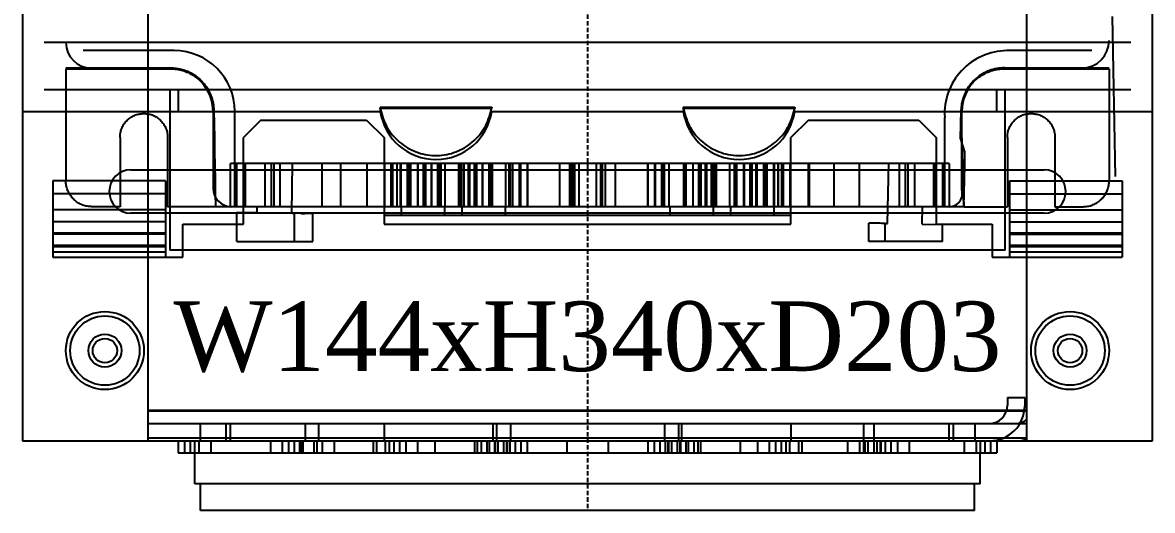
# Model space of a CAD drawing. Extents: x 0 to 144, y 0 to 348.
# Drawn here: x 7 to 137, y 0 to 56.1 of the extents above; entities that cross this region are included whole.
import ezdxf

# ---------------------------------------------------------------- set-up
doc = ezdxf.new("R2010")
doc.units = 0
doc.linetypes.add('DASHED', pattern=[0.75, 0.5, -0.25])
doc.layers.add('-15N-THT. THIẾT BỊ ĐÓNG MỞ', color=40, linetype='CONTINUOUS')
doc.styles.add('- 04.0', font='times.ttf', dxfattribs={"height": 4})

# ---------------------------------------------------------------- blocks, each defined once
blk = doc.blocks.new('06 - N - SC VSD ATV630U07~55N4')
at = {"layer": '-15N-THT. THIẾT BỊ ĐÓNG MỞ', "color": 6, "linetype": 'DASHED'}
blk.add_line((0, 174), (0, -174), dxfattribs=at)
at = {"layer": '-15N-THT. THIẾT BỊ ĐÓNG MỞ'}
for p, q in [((-65.02, 144.11), (-65.02, -166)), ((65.02, -166), (65.02, 143.76)), ((-50.57, -166), (-50.57, -28.44)), ((50.57, -166), (50.57, -28.44)), ((60.78, -135.61), (60.42, -117.21)), ((-62.53, -120.15), (-62.53, -120.15)), ((-62.53, -120.15), (62.53, -120.15)), ((-60.04, -120.21), (-60.04, -120.21)), ((60.04, -119.98), (60.04, -119.98)), ((62.53, -120.15), (62.53, -120.15)), ((-47.58, -121.14), (-58.04, -121.14)), ((-58.04, -121.14), (-58.04, -121.14)), ((-47.58, -121.14), (-47.58, -121.14)), ((58.04, -121.14), (48.28, -121.14)), ((48.28, -121.14), (48.28, -121.14)), ((58.04, -121.14), (58.04, -121.14)), ((-60.04, -123.12), (-47.99, -123.12)), ((-60.04, -123.14), (-47.99, -123.14)), ((-60.04, -123.23), (-60.04, -136.1)), ((-60.04, -123.23), (-47.99, -123.23)), ((-57.11, -123.14), (-57.11, -123.14)), ((-48.16, -123.14), (-48.16, -123.14)), ((-47.99, -123.12), (-47.77, -123.13)), ((-47.99, -123.12), (-47.99, -123.16)), ((-47.99, -123.14), (-47.77, -123.14)), ((-47.99, -123.17), (-47.99, -123.14)), ((-47.99, -123.16), (-47.99, -123.18)), ((-47.99, -123.2), (-47.99, -123.17)), ((-47.99, -123.18), (-47.99, -123.21)), ((-47.99, -123.21), (-47.99, -123.2)), ((-47.99, -123.21), (-47.99, -123.22)), ((-47.99, -123.23), (-47.99, -123.21)), ((-47.99, -123.22), (-47.99, -123.23)), ((-47.99, -123.23), (-47.99, -123.23)), ((-47.99, -123.23), (-47.99, -123.23)), ((-47.99, -123.23), (-47.81, -123.23)), ((-47.81, -123.23), (-47.64, -123.24)), ((-47.77, -123.13), (-47.55, -123.14)), ((-47.77, -123.14), (-47.55, -123.16)), ((-47.64, -123.24), (-47.46, -123.26)), ((-47.55, -123.14), (-47.33, -123.16)), ((-47.55, -123.16), (-47.33, -123.18)), ((-47.46, -123.26), (-47.29, -123.28)), ((-47.33, -123.16), (-47.11, -123.2)), ((-47.33, -123.18), (-47.11, -123.22)), ((-47.29, -123.28), (-47.12, -123.31)), ((-47.12, -123.31), (-46.94, -123.34)), ((-47.11, -123.2), (-46.89, -123.24)), ((-47.11, -123.22), (-46.89, -123.26)), ((-46.94, -123.34), (-46.77, -123.38)), ((-46.89, -123.24), (-46.68, -123.3)), ((-46.89, -123.26), (-46.68, -123.31)), ((-46.77, -123.38), (-46.6, -123.43)), ((-46.68, -123.3), (-46.47, -123.36)), ((-46.68, -123.31), (-46.47, -123.38)), ((-46.6, -123.43), (-46.43, -123.48)), ((-46.47, -123.36), (-46.26, -123.43)), ((-46.47, -123.38), (-46.26, -123.45)), ((-46.43, -123.48), (-46.27, -123.54)), ((-46.27, -123.54), (-46.1, -123.6)), ((-46.26, -123.43), (-46.05, -123.51)), ((-46.26, -123.45), (-46.05, -123.53)), ((-46.05, -123.51), (-45.85, -123.6)), ((-46.05, -123.53), (-45.85, -123.62)), ((46.05, -123.51), (45.85, -123.6)), ((46.05, -123.53), (45.85, -123.62)), ((46.26, -123.43), (46.05, -123.51)), ((46.26, -123.45), (46.05, -123.53)), ((46.1, -123.6), (46.27, -123.54)), ((46.47, -123.36), (46.26, -123.43)), ((46.47, -123.38), (46.26, -123.45)), ((46.27, -123.54), (46.43, -123.48)), ((46.43, -123.48), (46.6, -123.43)), ((46.68, -123.3), (46.47, -123.36)), ((46.68, -123.31), (46.47, -123.38)), ((46.6, -123.43), (46.77, -123.38)), ((46.89, -123.24), (46.68, -123.3)), ((46.89, -123.26), (46.68, -123.31)), ((46.77, -123.38), (46.94, -123.34)), ((47.11, -123.2), (46.89, -123.24)), ((47.11, -123.22), (46.89, -123.26)), ((46.94, -123.34), (47.12, -123.31)), ((47.33, -123.16), (47.11, -123.2)), ((47.33, -123.18), (47.11, -123.22)), ((47.12, -123.31), (47.29, -123.28)), ((47.29, -123.28), (47.46, -123.26)), ((47.55, -123.14), (47.33, -123.16)), ((47.55, -123.16), (47.33, -123.18)), ((47.46, -123.26), (47.64, -123.24)), ((47.77, -123.13), (47.55, -123.14)), ((47.77, -123.14), (47.55, -123.16)), ((47.64, -123.24), (47.81, -123.23)), ((47.99, -123.12), (47.77, -123.13)), ((47.99, -123.14), (47.77, -123.14)), ((47.81, -123.23), (47.99, -123.23)), ((47.99, -123.12), (60.04, -123.12)), ((47.99, -123.16), (47.99, -123.12)), ((47.99, -123.14), (60.04, -123.14)), ((47.99, -123.14), (47.99, -123.17)), ((47.99, -123.18), (47.99, -123.16)), ((47.99, -123.17), (47.99, -123.2)), ((47.99, -123.21), (47.99, -123.18)), ((47.99, -123.2), (47.99, -123.21)), ((47.99, -123.21), (47.99, -123.23)), ((47.99, -123.22), (47.99, -123.21)), ((47.99, -123.23), (47.99, -123.22)), ((47.99, -123.23), (47.99, -123.23)), ((47.99, -123.23), (47.99, -123.23)), ((47.99, -123.23), (60.04, -123.23)), ((48.08, -123.14), (48.08, -123.14)), ((56.88, -123.14), (56.88, -123.14)), ((60.04, -123.23), (60.04, -136.1)), ((-46.1, -123.6), (-45.94, -123.67)), ((-45.94, -123.67), (-45.78, -123.75)), ((-45.85, -123.6), (-45.65, -123.7)), ((-45.85, -123.62), (-45.65, -123.72)), ((-45.78, -123.75), (-45.63, -123.83)), ((-45.65, -123.7), (-45.46, -123.81)), ((-45.65, -123.72), (-45.46, -123.83)), ((-45.63, -123.83), (-45.47, -123.91)), ((-45.47, -123.91), (-45.32, -124)), ((-45.46, -123.81), (-45.27, -123.93)), ((-45.46, -123.83), (-45.27, -123.94)), ((-45.32, -124), (-45.18, -124.1)), ((-45.27, -123.93), (-45.09, -124.05)), ((-45.27, -123.94), (-45.09, -124.07)), ((-45.18, -124.1), (-45.03, -124.2)), ((-45.09, -124.05), (-44.91, -124.18)), ((-45.09, -124.07), (-44.91, -124.2)), ((-45.03, -124.2), (-44.89, -124.31)), ((-44.91, -124.18), (-44.74, -124.33)), ((-44.91, -124.2), (-44.74, -124.34)), ((-44.89, -124.31), (-44.76, -124.42)), ((-44.76, -124.42), (-44.63, -124.54)), ((-44.74, -124.33), (-44.58, -124.47)), ((-44.74, -124.34), (-44.58, -124.49)), ((-44.63, -124.54), (-44.5, -124.66)), ((-44.58, -124.47), (-44.42, -124.63)), ((-44.58, -124.49), (-44.42, -124.65)), ((-44.5, -124.66), (-44.37, -124.79)), ((-44.42, -124.63), (-44.27, -124.79)), ((-44.42, -124.65), (-44.27, -124.81)), ((-44.37, -124.79), (-44.26, -124.92)), ((-44.27, -124.79), (-44.13, -124.96)), ((-44.27, -124.81), (-44.13, -124.98)), ((44.27, -124.79), (44.13, -124.96)), ((44.27, -124.81), (44.13, -124.98)), ((44.26, -124.92), (44.37, -124.79)), ((44.42, -124.63), (44.27, -124.79)), ((44.42, -124.65), (44.27, -124.81)), ((44.37, -124.79), (44.5, -124.66)), ((44.58, -124.47), (44.42, -124.63)), ((44.58, -124.49), (44.42, -124.65)), ((44.5, -124.66), (44.63, -124.54)), ((44.74, -124.33), (44.58, -124.47)), ((44.74, -124.34), (44.58, -124.49)), ((44.63, -124.54), (44.76, -124.42)), ((44.91, -124.18), (44.74, -124.33)), ((44.91, -124.2), (44.74, -124.34)), ((44.76, -124.42), (44.89, -124.31)), ((44.89, -124.31), (45.03, -124.2)), ((45.09, -124.05), (44.91, -124.18)), ((45.09, -124.07), (44.91, -124.2)), ((45.03, -124.2), (45.18, -124.1)), ((45.27, -123.93), (45.09, -124.05)), ((45.27, -123.94), (45.09, -124.07)), ((45.18, -124.1), (45.32, -124)), ((45.46, -123.81), (45.27, -123.93)), ((45.46, -123.83), (45.27, -123.94)), ((45.32, -124), (45.47, -123.91)), ((45.65, -123.7), (45.46, -123.81)), ((45.65, -123.72), (45.46, -123.83)), ((45.47, -123.91), (45.63, -123.83)), ((45.63, -123.83), (45.78, -123.75)), ((45.85, -123.6), (45.65, -123.7)), ((45.85, -123.62), (45.65, -123.72)), ((45.78, -123.75), (45.94, -123.67)), ((45.94, -123.67), (46.1, -123.6)), ((-62.53, -125.63), (-62.53, -125.63)), ((62.53, -125.63), (-62.53, -125.63)), ((-48.08, -125.63), (-48.08, -125.63)), ((-48.08, -125.63), (-48.08, -144.07)), ((-47.08, -128.12), (-47.08, -125.63)), ((-47.08, -125.63), (-47.08, -125.63)), ((-44.26, -124.92), (-44.14, -125.05)), ((-44.14, -125.05), (-44.03, -125.19)), ((-44.13, -124.96), (-43.99, -125.13)), ((-44.13, -124.98), (-43.99, -125.15)), ((-44.03, -125.19), (-43.93, -125.33)), ((-43.99, -125.13), (-43.86, -125.31)), ((-43.99, -125.15), (-43.86, -125.33)), ((-43.93, -125.33), (-43.83, -125.47)), ((-43.86, -125.31), (-43.74, -125.5)), ((-43.86, -125.33), (-43.74, -125.52)), ((-43.83, -125.47), (-43.73, -125.62)), ((-43.74, -125.5), (-43.63, -125.69)), ((-43.74, -125.52), (-43.63, -125.71)), ((-43.73, -125.62), (-43.65, -125.77)), ((-43.65, -125.77), (-43.56, -125.93)), ((-43.63, -125.69), (-43.53, -125.89)), ((-43.63, -125.71), (-43.53, -125.9)), ((-43.56, -125.93), (-43.48, -126.09)), ((-43.53, -125.89), (-43.43, -126.09)), ((-43.53, -125.9), (-43.43, -126.1)), ((-43.48, -126.09), (-43.41, -126.25)), ((-43.43, -126.09), (-43.35, -126.29)), ((-43.43, -126.1), (-43.35, -126.31)), ((43.43, -126.09), (43.35, -126.29)), ((43.43, -126.1), (43.35, -126.31)), ((43.41, -126.25), (43.48, -126.09)), ((43.53, -125.89), (43.43, -126.09)), ((43.53, -125.9), (43.43, -126.1)), ((43.48, -126.09), (43.56, -125.93)), ((43.63, -125.69), (43.53, -125.89)), ((43.63, -125.71), (43.53, -125.9)), ((43.56, -125.93), (43.65, -125.77)), ((43.74, -125.5), (43.63, -125.69)), ((43.74, -125.52), (43.63, -125.71)), ((43.65, -125.77), (43.73, -125.62)), ((43.73, -125.62), (43.83, -125.47)), ((43.86, -125.31), (43.74, -125.5)), ((43.86, -125.33), (43.74, -125.52)), ((43.83, -125.47), (43.93, -125.33)), ((43.99, -125.13), (43.86, -125.31)), ((43.99, -125.15), (43.86, -125.33)), ((43.93, -125.33), (44.03, -125.19)), ((44.13, -124.96), (43.99, -125.13)), ((44.13, -124.98), (43.99, -125.15)), ((44.03, -125.19), (44.14, -125.05)), ((44.14, -125.05), (44.26, -124.92)), ((47.08, -125.63), (47.08, -125.63)), ((47.08, -125.63), (47.08, -128.12)), ((48.08, -125.63), (48.08, -125.63)), ((48.08, -144.07), (48.08, -125.63)), ((62.53, -125.63), (62.53, -125.63)), ((-43.41, -126.25), (-43.34, -126.41)), ((-43.35, -126.29), (-43.27, -126.5)), ((-43.35, -126.31), (-43.27, -126.52)), ((-43.34, -126.41), (-43.28, -126.58)), ((-43.28, -126.58), (-43.23, -126.74)), ((-43.27, -126.5), (-43.21, -126.71)), ((-43.27, -126.52), (-43.21, -126.73)), ((-43.23, -126.74), (-43.18, -126.91)), ((-43.21, -126.71), (-43.15, -126.92)), ((-43.21, -126.73), (-43.15, -126.94)), ((-43.18, -126.91), (-43.14, -127.08)), ((-43.15, -126.92), (-43.1, -127.14)), ((-43.15, -126.94), (-43.1, -127.16)), ((-43.14, -127.08), (-43.1, -127.25)), ((-43.1, -127.14), (-43.06, -127.36)), ((-43.1, -127.16), (-43.06, -127.37)), ((-43.1, -127.25), (-43.07, -127.43)), ((-43.07, -127.43), (-43.04, -127.6)), ((-43.06, -127.36), (-43.03, -127.58)), ((-43.06, -127.37), (-43.03, -127.59)), ((43.06, -127.36), (43.03, -127.58)), ((43.06, -127.37), (43.03, -127.59)), ((43.04, -127.6), (43.07, -127.43)), ((43.1, -127.14), (43.06, -127.36)), ((43.1, -127.16), (43.06, -127.37)), ((43.07, -127.43), (43.1, -127.25)), ((43.15, -126.92), (43.1, -127.14)), ((43.15, -126.94), (43.1, -127.16)), ((43.1, -127.25), (43.14, -127.08)), ((43.14, -127.08), (43.18, -126.91)), ((43.21, -126.71), (43.15, -126.92)), ((43.21, -126.73), (43.15, -126.94)), ((43.18, -126.91), (43.23, -126.74)), ((43.27, -126.5), (43.21, -126.71)), ((43.27, -126.52), (43.21, -126.73)), ((43.23, -126.74), (43.28, -126.58)), ((43.35, -126.29), (43.27, -126.5)), ((43.35, -126.31), (43.27, -126.52)), ((43.28, -126.58), (43.34, -126.41)), ((43.34, -126.41), (43.41, -126.25)), ((-65.02, -128.12), (-23.79, -128.12)), ((-65.02, -128.12), (-65.02, -128.12)), ((-63.03, -128.12), (-63.03, -128.12)), ((-62.53, -128.12), (-62.53, -128.12)), ((-52.47, -128.76), (-52.36, -128.7)), ((-52.36, -128.7), (-52.25, -128.64)), ((-52.25, -128.64), (-52.13, -128.59)), ((-52.13, -128.59), (-52.01, -128.54)), ((-52.01, -128.54), (-51.89, -128.5)), ((-51.89, -128.5), (-51.77, -128.46)), ((-51.77, -128.46), (-51.64, -128.43)), ((-51.64, -128.43), (-51.52, -128.41)), ((-51.52, -128.41), (-51.39, -128.39)), ((-51.39, -128.39), (-51.26, -128.38)), ((-51.26, -128.38), (-51.13, -128.37)), ((-51.13, -128.37), (-51, -128.37)), ((-51, -128.37), (-50.87, -128.38)), ((-50.87, -128.38), (-50.75, -128.39)), ((-50.75, -128.39), (-50.62, -128.41)), ((-50.62, -128.41), (-50.49, -128.43)), ((-50.49, -128.43), (-50.37, -128.46)), ((-50.37, -128.46), (-50.24, -128.5)), ((-50.24, -128.5), (-50.12, -128.54)), ((-50.12, -128.54), (-50, -128.59)), ((-50, -128.59), (-49.89, -128.64)), ((-49.89, -128.64), (-49.77, -128.7)), ((-49.77, -128.7), (-49.66, -128.76)), ((-48.08, -128.12), (-48.08, -128.12)), ((-47.08, -128.12), (-47.08, -128.12)), ((-43.09, -128.2), (-43.09, -136.96)), ((-43.09, -128.2), (-43.09, -128.2)), ((-43.04, -127.6), (-43.03, -127.78)), ((-43.03, -127.58), (-43.02, -127.8)), ((-43.03, -127.59), (-43.02, -127.81)), ((-43.03, -127.78), (-43.01, -127.95)), ((-43.02, -127.8), (-43.01, -128.02)), ((-43.02, -127.81), (-43.01, -128.03)), ((-43.01, -127.95), (-43.01, -128.13)), ((-43.01, -128.02), (-42.98, -129.6)), ((-43.01, -128.02), (-43.01, -128.05)), ((-43.01, -128.03), (-42.81, -139.09)), ((-43.01, -128.13), (-43.01, -128.03)), ((-43.01, -128.11), (-42.82, -139.09)), ((-43.01, -128.12), (-42.82, -139.09)), ((-40.6, -139.09), (-40.6, -128.12)), ((-40.6, -128.12), (-40.6, -128.12)), ((-23.85, -127.65), (-23.85, -127.75)), ((-23.85, -127.65), (-23.81, -127.92)), ((-23.85, -127.65), (-11.03, -127.65)), ((-23.85, -127.75), (-11.03, -127.75)), ((-23.85, -127.81), (-23.85, -127.75)), ((-23.84, -127.86), (-23.85, -127.81)), ((-23.83, -127.91), (-23.84, -127.86)), ((-23.82, -127.96), (-23.83, -127.91)), ((-23.81, -128.02), (-23.82, -127.96)), ((-23.81, -127.92), (-23.75, -128.19)), ((-23.8, -128.07), (-23.81, -128.02)), ((-23.79, -128.12), (-23.8, -128.07)), ((-23.75, -128.19), (-23.68, -128.46)), ((-23.68, -128.46), (-23.6, -128.72)), ((-23.6, -128.72), (-23.51, -128.98)), ((-11.38, -128.98), (-11.29, -128.72)), ((-11.29, -128.72), (-11.21, -128.46)), ((-11.21, -128.46), (-11.14, -128.19)), ((-11.14, -128.19), (-11.08, -127.92)), ((-11.1, -128.12), (-11.09, -128.07)), ((-11.1, -128.12), (11.1, -128.12)), ((-11.09, -128.07), (-11.08, -128.02)), ((-11.08, -127.92), (-11.03, -127.65)), ((-11.08, -128.02), (-11.07, -127.96)), ((-11.07, -127.96), (-11.06, -127.91)), ((-11.06, -127.91), (-11.05, -127.86)), ((-11.05, -127.86), (-11.04, -127.81)), ((-11.04, -127.81), (-11.03, -127.75)), ((-11.03, -127.65), (-11.03, -127.75)), ((11.03, -127.65), (23.85, -127.65)), ((11.03, -127.65), (11.08, -127.92)), ((11.03, -127.65), (11.03, -127.75)), ((11.03, -127.75), (23.85, -127.75)), ((11.04, -127.81), (11.03, -127.75)), ((11.05, -127.86), (11.04, -127.81)), ((11.06, -127.91), (11.05, -127.86)), ((11.07, -127.96), (11.06, -127.91)), ((11.08, -128.02), (11.07, -127.96)), ((11.08, -127.92), (11.14, -128.19)), ((11.09, -128.07), (11.08, -128.02)), ((11.1, -128.12), (11.09, -128.07)), ((11.14, -128.19), (11.21, -128.46)), ((11.21, -128.46), (11.29, -128.72)), ((11.29, -128.72), (11.38, -128.98)), ((23.51, -128.98), (23.6, -128.72)), ((23.6, -128.72), (23.68, -128.46)), ((23.68, -128.46), (23.75, -128.19)), ((23.75, -128.19), (23.81, -127.92)), ((23.79, -128.12), (23.8, -128.07)), ((23.79, -128.12), (65.02, -128.12)), ((23.8, -128.07), (23.81, -128.02)), ((23.81, -127.92), (23.85, -127.65)), ((23.81, -128.02), (23.82, -127.96)), ((23.82, -127.96), (23.83, -127.91)), ((23.83, -127.91), (23.84, -127.86)), ((23.84, -127.86), (23.85, -127.81)), ((23.85, -127.65), (23.85, -127.75)), ((23.85, -127.81), (23.85, -127.75)), ((42.98, -129.61), (43.01, -128.03)), ((43.01, -127.95), (43.03, -127.78)), ((43.02, -127.8), (43.01, -128.02)), ((43.02, -127.81), (43.01, -128.03)), ((43.01, -128.13), (43.01, -127.95)), ((43.33, -139.09), (43.01, -128.02)), ((43.01, -128.05), (43.01, -128.02)), ((43.01, -128.03), (43.01, -128.13)), ((43.34, -139.09), (43.01, -128.11)), ((43.34, -139.09), (43.01, -128.12)), ((43.03, -127.58), (43.02, -127.8)), ((43.03, -127.59), (43.02, -127.81)), ((43.03, -127.78), (43.04, -127.6)), ((43.09, -137.16), (43.09, -128.12)), ((43.09, -128.12), (43.09, -128.12)), ((47.08, -128.12), (47.08, -128.12)), ((48.08, -128.12), (48.08, -128.12)), ((49.66, -128.76), (49.77, -128.7)), ((49.77, -128.7), (49.89, -128.64)), ((49.89, -128.64), (50, -128.59)), ((50, -128.59), (50.12, -128.54)), ((50.12, -128.54), (50.24, -128.5)), ((50.24, -128.5), (50.37, -128.46)), ((50.37, -128.46), (50.49, -128.43)), ((50.49, -128.43), (50.62, -128.41)), ((50.62, -128.41), (50.75, -128.39)), ((50.75, -128.39), (50.87, -128.38)), ((50.87, -128.38), (51, -128.37)), ((51, -128.37), (51.13, -128.37)), ((51.13, -128.37), (51.26, -128.38)), ((51.26, -128.38), (51.39, -128.39)), ((51.39, -128.39), (51.52, -128.41)), ((51.52, -128.41), (51.64, -128.43)), ((51.64, -128.43), (51.77, -128.46)), ((51.77, -128.46), (51.89, -128.5)), ((51.89, -128.5), (52.01, -128.54)), ((52.01, -128.54), (52.13, -128.59)), ((52.13, -128.59), (52.25, -128.64)), ((52.25, -128.64), (52.36, -128.7)), ((52.36, -128.7), (52.47, -128.76)), ((62.53, -128.12), (62.53, -128.12)), ((65.02, -128.12), (65.02, -128.12)), ((-53.62, -130.11), (-53.57, -129.99)), ((-53.57, -129.99), (-53.51, -129.87)), ((-53.51, -129.87), (-53.45, -129.76)), ((-53.45, -129.76), (-53.39, -129.65)), ((-53.39, -129.65), (-53.31, -129.54)), ((-53.31, -129.54), (-53.24, -129.44)), ((-53.24, -129.44), (-53.16, -129.34)), ((-53.16, -129.34), (-53.07, -129.24)), ((-53.07, -129.24), (-52.98, -129.15)), ((-52.98, -129.15), (-52.89, -129.06)), ((-52.89, -129.06), (-52.79, -128.98)), ((-52.79, -128.98), (-52.69, -128.9)), ((-52.69, -128.9), (-52.58, -128.83)), ((-52.58, -128.83), (-52.47, -128.76)), ((-49.66, -128.76), (-49.55, -128.83)), ((-49.55, -128.83), (-49.45, -128.9)), ((-49.45, -128.9), (-49.34, -128.98)), ((-49.34, -128.98), (-49.25, -129.06)), ((-49.25, -129.06), (-49.15, -129.15)), ((-49.15, -129.15), (-49.06, -129.24)), ((-49.06, -129.24), (-48.98, -129.34)), ((-48.98, -129.34), (-48.9, -129.44)), ((-48.9, -129.44), (-48.82, -129.54)), ((-48.82, -129.54), (-48.75, -129.65)), ((-48.75, -129.65), (-48.68, -129.76)), ((-48.68, -129.76), (-48.62, -129.87)), ((-48.62, -129.87), (-48.57, -129.99)), ((-48.57, -129.99), (-48.52, -130.11)), ((-42.98, -129.6), (-42.95, -131.18)), ((-37.61, -129.12), (-39.6, -131.11)), ((-37.61, -129.12), (-25.42, -129.12)), ((-37.61, -129.12), (-37.61, -129.12)), ((-25.42, -129.12), (-23.42, -131.11)), ((-25.42, -129.12), (-25.42, -129.12)), ((-23.51, -128.98), (-23.41, -129.24)), ((-23.41, -129.24), (-23.3, -129.49)), ((-23.3, -129.49), (-23.17, -129.74)), ((-23.17, -129.74), (-23.04, -129.98)), ((-23.04, -129.98), (-22.9, -130.21)), ((-11.99, -130.21), (-11.85, -129.98)), ((-11.85, -129.98), (-11.72, -129.73)), ((-11.72, -129.73), (-11.59, -129.49)), ((-11.59, -129.49), (-11.48, -129.24)), ((-11.48, -129.24), (-11.38, -128.98)), ((11.38, -128.98), (11.48, -129.24)), ((11.48, -129.24), (11.59, -129.49)), ((11.59, -129.49), (11.71, -129.74)), ((11.71, -129.74), (11.85, -129.98)), ((11.85, -129.98), (11.99, -130.21)), ((22.9, -130.21), (23.04, -129.98)), ((23.04, -129.98), (23.17, -129.74)), ((23.17, -129.74), (23.3, -129.49)), ((23.3, -129.49), (23.41, -129.24)), ((23.41, -129.24), (23.51, -128.98)), ((25.42, -129.12), (23.42, -131.11)), ((25.42, -129.12), (38.13, -129.12)), ((25.42, -129.12), (25.42, -129.12)), ((38.13, -129.12), (40.12, -131.11)), ((38.13, -129.12), (38.13, -129.12)), ((41.12, -139.09), (41.12, -128.82)), ((41.12, -128.82), (41.12, -128.82)), ((42.95, -131.19), (42.98, -129.61)), ((48.52, -130.11), (48.57, -129.99)), ((48.57, -129.99), (48.62, -129.87)), ((48.62, -129.87), (48.68, -129.76)), ((48.68, -129.76), (48.75, -129.65)), ((48.75, -129.65), (48.82, -129.54)), ((48.82, -129.54), (48.9, -129.44)), ((48.9, -129.44), (48.98, -129.34)), ((48.98, -129.34), (49.06, -129.24)), ((49.06, -129.24), (49.15, -129.15)), ((49.15, -129.15), (49.25, -129.06)), ((49.25, -129.06), (49.34, -128.98)), ((49.34, -128.98), (49.45, -128.9)), ((49.45, -128.9), (49.55, -128.83)), ((49.55, -128.83), (49.66, -128.76)), ((52.47, -128.76), (52.58, -128.83)), ((52.58, -128.83), (52.69, -128.9)), ((52.69, -128.9), (52.79, -128.98)), ((52.79, -128.98), (52.89, -129.06)), ((52.89, -129.06), (52.98, -129.15)), ((52.98, -129.15), (53.07, -129.24)), ((53.07, -129.24), (53.16, -129.34)), ((53.16, -129.34), (53.24, -129.44)), ((53.24, -129.44), (53.31, -129.54)), ((53.31, -129.54), (53.39, -129.65)), ((53.39, -129.65), (53.45, -129.76)), ((53.45, -129.76), (53.51, -129.87)), ((53.51, -129.87), (53.57, -129.99)), ((53.57, -129.99), (53.62, -130.11)), ((-53.81, -130.98), (-53.8, -130.86)), ((-53.81, -131.11), (-53.81, -130.98)), ((-53.81, -131.11), (-53.81, -139.09)), ((-53.81, -131.11), (-53.81, -131.11)), ((-53.8, -130.86), (-53.78, -130.73)), ((-53.78, -130.73), (-53.76, -130.6)), ((-53.76, -130.6), (-53.73, -130.48)), ((-53.73, -130.48), (-53.7, -130.35)), ((-53.7, -130.35), (-53.66, -130.23)), ((-53.66, -130.23), (-53.62, -130.11)), ((-48.52, -130.11), (-48.47, -130.23)), ((-48.47, -130.23), (-48.43, -130.35)), ((-48.43, -130.35), (-48.4, -130.48)), ((-48.4, -130.48), (-48.37, -130.6)), ((-48.37, -130.6), (-48.35, -130.73)), ((-48.35, -130.73), (-48.34, -130.86)), ((-48.34, -130.86), (-48.33, -130.98)), ((-48.33, -130.98), (-48.33, -131.11)), ((-48.33, -131.11), (-48.33, -139.09)), ((-48.33, -131.11), (-48.33, -131.11)), ((-42.95, -131.18), (-42.92, -132.76)), ((-39.6, -141.08), (-39.6, -131.11)), ((-39.6, -131.11), (-39.6, -131.11)), ((-23.42, -131.11), (-23.42, -141.08)), ((-23.42, -131.11), (-23.42, -131.11)), ((-22.9, -130.21), (-22.74, -130.44)), ((-22.74, -130.44), (-22.58, -130.66)), ((-22.58, -130.66), (-22.41, -130.88)), ((-22.41, -130.88), (-22.22, -131.09)), ((-22.22, -131.09), (-22.03, -131.28)), ((-22.03, -131.28), (-21.84, -131.48)), ((-13.05, -131.48), (-12.85, -131.28)), ((-12.85, -131.28), (-12.66, -131.08)), ((-12.66, -131.08), (-12.48, -130.88)), ((-12.48, -130.88), (-12.31, -130.66)), ((-12.31, -130.66), (-12.15, -130.44)), ((-12.15, -130.44), (-11.99, -130.21)), ((11.99, -130.21), (12.15, -130.44)), ((12.15, -130.44), (12.31, -130.66)), ((12.31, -130.66), (12.48, -130.88)), ((12.48, -130.88), (12.66, -131.09)), ((12.66, -131.09), (12.85, -131.28)), ((12.85, -131.28), (13.05, -131.48)), ((21.84, -131.48), (22.03, -131.28)), ((22.03, -131.28), (22.22, -131.09)), ((22.22, -131.09), (22.41, -130.88)), ((22.41, -130.88), (22.58, -130.66)), ((22.58, -130.66), (22.74, -130.44)), ((22.74, -130.44), (22.9, -130.21)), ((23.42, -141.08), (23.42, -131.11)), ((23.42, -131.11), (23.42, -131.11)), ((40.12, -131.11), (40.12, -141.08)), ((40.12, -131.11), (40.12, -131.11)), ((43.45, -132.77), (42.95, -131.19)), ((48.33, -130.98), (48.34, -130.86)), ((48.33, -131.11), (48.33, -130.98)), ((48.33, -131.11), (48.33, -131.11)), ((48.33, -131.11), (48.33, -139.09)), ((48.34, -130.86), (48.35, -130.73)), ((48.35, -130.73), (48.37, -130.6)), ((48.37, -130.6), (48.4, -130.48)), ((48.4, -130.48), (48.43, -130.35)), ((48.43, -130.35), (48.47, -130.23)), ((48.47, -130.23), (48.52, -130.11)), ((53.62, -130.11), (53.66, -130.23)), ((53.66, -130.23), (53.7, -130.35)), ((53.7, -130.35), (53.73, -130.48)), ((53.73, -130.48), (53.76, -130.6)), ((53.76, -130.6), (53.78, -130.73)), ((53.78, -130.73), (53.8, -130.86)), ((53.8, -130.86), (53.81, -130.98)), ((53.81, -130.98), (53.81, -131.11)), ((53.81, -131.11), (53.81, -139.09)), ((53.81, -131.11), (53.81, -131.11)), ((-21.84, -131.48), (-21.63, -131.66)), ((-21.63, -131.66), (-21.41, -131.83)), ((-21.41, -131.83), (-21.19, -132)), ((-21.19, -132), (-20.96, -132.15)), ((-20.96, -132.15), (-20.73, -132.3)), ((-20.73, -132.3), (-20.49, -132.43)), ((-20.49, -132.43), (-20.24, -132.56)), ((-20.24, -132.56), (-19.99, -132.67)), ((-14.9, -132.67), (-14.64, -132.56)), ((-14.64, -132.56), (-14.4, -132.43)), ((-14.4, -132.43), (-14.16, -132.3)), ((-14.16, -132.3), (-13.92, -132.15)), ((-13.92, -132.15), (-13.69, -132)), ((-13.69, -132), (-13.47, -131.83)), ((-13.47, -131.83), (-13.26, -131.66)), ((-13.26, -131.66), (-13.05, -131.48)), ((13.05, -131.48), (13.26, -131.66)), ((13.26, -131.66), (13.47, -131.83)), ((13.47, -131.83), (13.69, -132)), ((13.69, -132), (13.92, -132.15)), ((13.92, -132.15), (14.16, -132.3)), ((14.16, -132.3), (14.4, -132.43)), ((14.4, -132.43), (14.64, -132.56)), ((14.64, -132.56), (14.89, -132.67)), ((19.99, -132.67), (20.24, -132.56)), ((20.24, -132.56), (20.49, -132.43)), ((20.49, -132.43), (20.73, -132.3)), ((20.73, -132.3), (20.96, -132.15)), ((20.96, -132.15), (21.19, -132)), ((21.19, -132), (21.41, -131.83)), ((21.41, -131.83), (21.63, -131.66)), ((21.63, -131.66), (21.84, -131.48)), ((-42.92, -132.76), (-42.9, -134.34)), ((-19.99, -132.67), (-19.74, -132.77)), ((-19.74, -132.77), (-19.48, -132.87)), ((-19.48, -132.87), (-19.21, -132.95)), ((-19.21, -132.95), (-18.95, -133.02)), ((-18.95, -133.02), (-18.68, -133.07)), ((-18.68, -133.07), (-18.41, -133.12)), ((-18.41, -133.12), (-18.13, -133.16)), ((-18.13, -133.16), (-17.86, -133.18)), ((-17.86, -133.18), (-17.58, -133.19)), ((-17.58, -133.19), (-17.31, -133.19)), ((-17.31, -133.19), (-17.03, -133.18)), ((-17.03, -133.18), (-16.76, -133.16)), ((-16.76, -133.16), (-16.48, -133.12)), ((-16.48, -133.12), (-16.21, -133.08)), ((-16.21, -133.08), (-15.94, -133.02)), ((-15.94, -133.02), (-15.67, -132.95)), ((-15.67, -132.95), (-15.41, -132.87)), ((-15.41, -132.87), (-15.15, -132.77)), ((-15.15, -132.77), (-14.9, -132.67)), ((14.89, -132.67), (15.15, -132.77)), ((15.15, -132.77), (15.41, -132.87)), ((15.41, -132.87), (15.67, -132.95)), ((15.67, -132.95), (15.94, -133.02)), ((15.94, -133.02), (16.21, -133.08)), ((16.21, -133.08), (16.48, -133.12)), ((16.48, -133.12), (16.76, -133.16)), ((16.76, -133.16), (17.03, -133.18)), ((17.03, -133.18), (17.31, -133.19)), ((17.31, -133.19), (17.58, -133.19)), ((17.58, -133.19), (17.86, -133.18)), ((17.86, -133.18), (18.13, -133.16)), ((18.13, -133.16), (18.41, -133.12)), ((18.41, -133.12), (18.68, -133.08)), ((18.68, -133.08), (18.95, -133.02)), ((18.95, -133.02), (19.21, -132.95)), ((19.21, -132.95), (19.48, -132.87)), ((19.48, -132.87), (19.74, -132.77)), ((19.74, -132.77), (19.99, -132.67)), ((43.42, -134.35), (43.45, -132.77)), ((-52.56, -134.85), (52.56, -134.85)), ((-52.56, -134.85), (-52.56, -134.85)), ((-42.9, -134.34), (-42.87, -135.92)), ((-41.1, -134.1), (-41.1, -134.1)), ((-41.1, -139.09), (-41.1, -134.1)), ((41.62, -134.1), (-41.1, -134.1)), ((-40.35, -134.1), (-40.35, -134.1)), ((-40.35, -139.09), (-40.35, -134.1)), ((-39.56, -134.1), (-39.56, -139.09)), ((-39.45, -139.09), (-39.45, -134.1)), ((-39.41, -134.1), (-39.41, -139.09)), ((-39.36, -139.09), (-39.36, -134.1)), ((-37.11, -134.1), (-37.11, -134.1)), ((-37.11, -139.09), (-37.11, -134.1)), ((-36.36, -134.1), (-36.36, -134.1)), ((-36.36, -139.09), (-36.36, -134.1)), ((-36.11, -134.1), (-36.11, -139.09)), ((-35.38, -139.09), (-35.38, -134.1)), ((-34.04, -139.83), (-33.95, -134.1)), ((-33.95, -134.1), (-33.95, -134.1)), ((-30.53, -134.1), (-30.53, -134.1)), ((-30.53, -139.09), (-30.53, -134.1)), ((-28.39, -139.09), (-28.39, -134.1)), ((-25.41, -134.1), (-25.41, -139.09)), ((-25.39, -134.1), (-25.39, -139.09)), ((-23.34, -139.09), (-23.34, -134.1)), ((-22.61, -134.1), (-22.61, -139.09)), ((-22.58, -139.09), (-22.58, -134.1)), ((-22.39, -139.09), (-22.39, -134.1)), ((-22.39, -139.09), (-22.39, -134.1)), ((-21.95, -134.1), (-21.95, -139.09)), ((-21.94, -134.1), (-21.94, -139.09)), ((-21.51, -139.09), (-21.51, -134.1)), ((-21.5, -139.09), (-21.5, -134.1)), ((-21.49, -134.1), (-21.49, -139.09)), ((-20.71, -139.09), (-20.71, -134.1)), ((-20.66, -134.1), (-20.66, -139.09)), ((-20.46, -134.1), (-20.46, -139.09)), ((-20.43, -134.1), (-20.43, -139.09)), ((-20.36, -139.09), (-20.36, -134.1)), ((-20.34, -139.09), (-20.34, -134.1)), ((-19.56, -134.1), (-19.56, -139.09)), ((-19.49, -139.09), (-19.49, -134.1)), ((-18.93, -134.1), (-18.93, -139.09)), ((-18.9, -134.1), (-18.9, -139.09)), ((-18.69, -134.1), (-18.69, -139.09)), ((-18.64, -134.1), (-18.64, -139.09)), ((-18.01, -134.1), (-18.01, -139.09)), ((-17.95, -134.1), (-17.95, -139.09)), ((-17.23, -139.09), (-17.23, -134.1)), ((-17.19, -139.09), (-17.19, -134.1)), ((-17.11, -134.1), (-17.11, -139.09)), ((-17.06, -134.1), (-17.06, -139.09)), ((-16.96, -134.1), (-16.96, -139.09)), ((-16.9, -134.1), (-16.9, -139.09)), ((-16.37, -139.09), (-16.37, -134.1)), ((-14.84, -134.1), (-14.84, -139.09)), ((-14.74, -139.09), (-14.74, -134.1)), ((-14.57, -134.1), (-14.57, -139.09)), ((-14.53, -139.09), (-14.53, -134.1)), ((-14.52, -134.1), (-14.52, -139.09)), ((-14.49, -139.09), (-14.49, -134.1)), ((-14.45, -139.09), (-14.45, -134.1)), ((-14.24, -134.1), (-14.24, -139.09)), ((-13.68, -139.09), (-13.68, -134.1)), ((-13.6, -134.1), (-13.6, -139.09)), ((-13.04, -134.1), (-13.04, -139.09)), ((-13.03, -134.1), (-13.03, -139.09)), ((-12.85, -134.1), (-12.85, -139.09)), ((-12.79, -134.1), (-12.79, -139.09)), ((-12.13, -134.1), (-12.13, -139.09)), ((-12.1, -134.1), (-12.1, -139.09)), ((-11.33, -139.09), (-11.33, -134.1)), ((-11.29, -139.09), (-11.29, -134.1)), ((-11.19, -134.1), (-11.19, -139.09)), ((-11.13, -134.1), (-11.13, -139.09)), ((-11.12, -134.1), (-11.12, -139.09)), ((-11.05, -134.1), (-11.05, -139.09)), ((-10.98, -134.1), (-10.98, -139.09)), ((-9.39, -139.09), (-9.39, -134.1)), ((-9, -139.09), (-9, -134.1)), ((-8.93, -134.1), (-8.93, -139.09)), ((-8.67, -134.1), (-8.67, -139.09)), ((-8.64, -134.1), (-8.64, -139.09)), ((-8.61, -139.09), (-8.61, -134.1)), ((-8.58, -139.09), (-8.58, -134.1)), ((-7.81, -139.09), (-7.81, -134.1)), ((-7.72, -134.1), (-7.72, -139.09)), ((-6.96, -134.1), (-6.96, -139.09)), ((-6.89, -134.1), (-6.89, -139.09)), ((-3.22, -134.1), (-3.22, -139.09)), ((-2.04, -139.09), (-2.04, -134.1)), ((-1.92, -134.1), (-1.92, -139.09)), ((-1.7, -134.1), (-1.7, -139.09)), ((-1.68, -134.1), (-1.68, -139.09)), ((-1.67, -134.1), (-1.67, -139.09)), ((-1.67, -134.1), (-1.67, -139.09)), ((-1.66, -134.1), (-1.66, -139.09)), ((-1.64, -134.1), (-1.64, -139.09)), ((-1.57, -134.1), (-1.57, -139.09)), ((-1.55, -134.1), (-1.55, -139.09)), ((-1.5, -134.1), (-1.5, -139.09)), ((-1, -134.1), (-1, -139.09)), ((-1, -134.1), (-1, -134.1)), ((1, -134.1), (1, -139.09)), ((1, -134.1), (1, -139.09)), ((1, -134.1), (1, -139.09)), ((1, -134.1), (1, -134.1)), ((1.49, -134.1), (1.49, -139.09)), ((1.51, -134.1), (1.51, -139.09)), ((1.58, -134.1), (1.58, -139.09)), ((1.59, -134.1), (1.59, -139.09)), ((1.62, -134.1), (1.62, -139.09)), ((1.63, -134.1), (1.63, -139.09)), ((1.65, -134.1), (1.65, -139.09)), ((1.66, -134.1), (1.66, -139.09)), ((1.68, -134.1), (1.68, -139.09)), ((2.04, -134.1), (2.04, -139.09)), ((2.05, -134.1), (2.05, -139.09)), ((3.19, -134.1), (3.19, -139.09)), ((6.92, -134.1), (6.92, -139.09)), ((6.94, -134.1), (6.94, -139.09)), ((7.75, -139.09), (7.75, -134.1)), ((7.78, -134.1), (7.78, -139.09)), ((8.55, -139.09), (8.55, -134.1)), ((8.55, -139.09), (8.55, -134.1)), ((8.6, -134.1), (8.6, -139.09)), ((8.6, -134.1), (8.6, -139.09)), ((8.84, -139.09), (8.84, -134.1)), ((8.84, -134.1), (8.84, -139.09)), ((9.39, -139.09), (9.39, -134.1)), ((11.06, -134.1), (11.06, -139.09)), ((11.09, -134.1), (11.09, -139.09)), ((11.15, -139.09), (11.15, -134.1)), ((11.2, -134.1), (11.2, -139.09)), ((11.22, -134.1), (11.22, -139.09)), ((11.34, -139.09), (11.34, -134.1)), ((11.35, -139.09), (11.35, -134.1)), ((12.13, -134.1), (12.13, -139.09)), ((12.14, -134.1), (12.14, -139.09)), ((12.78, -134.1), (12.78, -139.09)), ((12.85, -134.1), (12.85, -139.09)), ((13.02, -134.1), (13.02, -139.09)), ((13.03, -134.1), (13.03, -139.09)), ((13.6, -139.09), (13.6, -134.1)), ((13.69, -134.1), (13.69, -139.09)), ((14.22, -134.1), (14.22, -139.09)), ((14.47, -139.09), (14.47, -134.1)), ((14.47, -139.09), (14.47, -134.1)), ((14.53, -139.09), (14.53, -134.1)), ((14.55, -134.1), (14.55, -139.09)), ((14.55, -134.1), (14.55, -139.09)), ((14.8, -139.09), (14.8, -134.1)), ((14.8, -134.1), (14.8, -139.09)), ((16.37, -139.09), (16.37, -134.1)), ((16.89, -134.1), (16.89, -139.09)), ((16.92, -134.1), (16.92, -139.09)), ((17.05, -134.1), (17.05, -139.09)), ((17.07, -134.1), (17.07, -139.09)), ((17.19, -139.09), (17.19, -134.1)), ((17.2, -139.09), (17.2, -134.1)), ((17.95, -134.1), (17.95, -139.09)), ((18.04, -134.1), (18.04, -139.09)), ((18.68, -134.1), (18.68, -139.09)), ((18.73, -134.1), (18.73, -139.09)), ((18.87, -134.1), (18.87, -139.09)), ((18.93, -134.1), (18.93, -139.09)), ((19.43, -139.09), (19.43, -134.1)), ((19.5, -134.1), (19.5, -139.09)), ((20.3, -139.09), (20.3, -134.1)), ((20.34, -139.09), (20.34, -134.1)), ((20.37, -134.1), (20.37, -139.09)), ((20.42, -134.1), (20.42, -139.09)), ((20.56, -139.09), (20.56, -134.1)), ((20.65, -134.1), (20.65, -139.09)), ((21.44, -139.09), (21.44, -134.1)), ((21.49, -134.1), (21.49, -139.09)), ((21.51, -139.09), (21.51, -134.1)), ((21.9, -134.1), (21.9, -139.09)), ((21.94, -134.1), (21.94, -139.09)), ((22.36, -139.09), (22.36, -134.1)), ((22.39, -139.09), (22.39, -134.1)), ((22.42, -134.1), (22.42, -139.09)), ((22.57, -139.09), (22.57, -134.1)), ((23.34, -139.09), (23.34, -134.1)), ((25.41, -134.1), (25.41, -139.09)), ((25.5, -134.1), (25.5, -139.09)), ((28.41, -139.09), (28.41, -134.1)), ((31.3, -134.1), (31.3, -134.1)), ((31.3, -139.09), (31.3, -134.1)), ((34.54, -141.01), (34.67, -134.1)), ((34.67, -134.1), (34.67, -134.1)), ((35.92, -139.09), (35.92, -134.1)), ((36.6, -139.09), (36.6, -134.1)), ((36.88, -134.1), (36.88, -134.1)), ((36.88, -134.1), (36.88, -139.09)), ((37.63, -134.1), (37.63, -139.09)), ((37.63, -134.1), (37.63, -134.1)), ((39.87, -139.09), (39.87, -134.1)), ((39.9, -134.1), (39.9, -139.09)), ((40.03, -139.09), (40.03, -134.1)), ((40.03, -134.1), (40.03, -139.09)), ((40.87, -134.1), (40.87, -134.1)), ((40.87, -134.1), (40.87, -139.09)), ((41.62, -134.1), (41.62, -139.09)), ((41.62, -134.1), (41.62, -134.1)), ((43.39, -135.93), (43.42, -134.35)), ((52.56, -134.85), (52.56, -134.85)), ((-61.53, -136.1), (-61.53, -144.9)), ((-61.53, -136.1), (-61.53, -136.1)), ((-48.58, -136.1), (-61.53, -136.1)), ((-60.04, -136.23), (-60.04, -136.1)), ((-60.04, -136.1), (-60.04, -136.1)), ((-60.03, -136.36), (-60.04, -136.23)), ((-60.01, -136.5), (-60.03, -136.36)), ((-59.99, -136.63), (-60.01, -136.5)), ((-48.58, -136.1), (-48.58, -144.9)), ((-48.58, -136.1), (-48.58, -136.1)), ((-42.87, -135.92), (-42.84, -137.51)), ((43.36, -137.51), (43.39, -135.93)), ((48.58, -136.1), (48.58, -144.9)), ((48.58, -136.1), (48.58, -136.1)), ((48.58, -136.1), (61.53, -136.1)), ((59.99, -136.63), (60.01, -136.5)), ((60.01, -136.5), (60.03, -136.36)), ((60.03, -136.36), (60.04, -136.23)), ((60.04, -136.23), (60.04, -136.1)), ((60.04, -136.1), (60.04, -136.1)), ((61.53, -136.1), (61.53, -144.9)), ((61.53, -136.1), (61.53, -136.1)), ((-48.58, -137.59), (-61.53, -137.59)), ((-59.96, -136.76), (-59.99, -136.63)), ((-59.93, -136.89), (-59.96, -136.76)), ((-59.89, -137.02), (-59.93, -136.89)), ((-59.85, -137.15), (-59.89, -137.02)), ((-59.8, -137.27), (-59.85, -137.15)), ((-59.74, -137.39), (-59.8, -137.27)), ((-59.68, -137.51), (-59.74, -137.39)), ((-59.62, -137.63), (-59.68, -137.51)), ((-59.54, -137.74), (-59.62, -137.63)), ((-59.47, -137.85), (-59.54, -137.74)), ((-43.09, -136.96), (-43.09, -136.96)), ((-42.84, -137.51), (-42.81, -139.09)), ((43.09, -137.16), (43.09, -137.16)), ((43.33, -139.09), (43.36, -137.51)), ((48.58, -137.59), (61.53, -137.59)), ((59.47, -137.85), (59.54, -137.74)), ((59.54, -137.74), (59.62, -137.63)), ((59.62, -137.63), (59.68, -137.51)), ((59.68, -137.51), (59.74, -137.39)), ((59.74, -137.39), (59.8, -137.27)), ((59.8, -137.27), (59.85, -137.15)), ((59.85, -137.15), (59.89, -137.02)), ((59.89, -137.02), (59.93, -136.89)), ((59.93, -136.89), (59.96, -136.76)), ((59.96, -136.76), (59.99, -136.63)), ((-59.39, -137.96), (-59.47, -137.85)), ((-59.3, -138.06), (-59.39, -137.96)), ((-59.21, -138.16), (-59.3, -138.06)), ((-59.11, -138.26), (-59.21, -138.16)), ((-59.02, -138.35), (-59.11, -138.26)), ((-58.91, -138.43), (-59.02, -138.35)), ((-58.81, -138.52), (-58.91, -138.43)), ((-58.7, -138.59), (-58.81, -138.52)), ((-58.58, -138.66), (-58.7, -138.59)), ((-58.47, -138.73), (-58.58, -138.66)), ((-58.35, -138.79), (-58.47, -138.73)), ((-58.22, -138.85), (-58.35, -138.79)), ((-58.1, -138.9), (-58.22, -138.85)), ((-57.97, -138.94), (-58.1, -138.9)), ((-57.84, -138.98), (-57.97, -138.94)), ((-57.71, -139.01), (-57.84, -138.98)), ((-57.58, -139.04), (-57.71, -139.01)), ((-57.45, -139.06), (-57.58, -139.04)), ((-57.32, -139.07), (-57.45, -139.06)), ((-57.18, -139.08), (-57.32, -139.07)), ((-57.05, -139.09), (-57.18, -139.08)), ((-53.81, -139.09), (-57.05, -139.09)), ((-57.05, -139.09), (-57.05, -139.09)), ((-53.81, -139.09), (-53.81, -139.09)), ((-48.33, -139.09), (-48.33, -139.09)), ((43.34, -139.09), (-48.33, -139.09)), ((-41.1, -139.09), (-41.1, -139.09)), ((-40.96, -139.09), (-40.96, -139.09)), ((-40.6, -139.09), (-40.6, -139.09)), ((-40.35, -139.09), (-40.35, -139.09)), ((-38.03, -139.76), (-38.02, -139.09)), ((-38.02, -139.09), (-38.02, -139.09)), ((-37.11, -139.09), (-37.11, -139.09)), ((-36.36, -139.09), (-36.36, -139.09)), ((-30.53, -139.09), (-30.53, -139.09)), ((-21.43, -139.09), (-21.43, -140.08)), ((-16.45, -139.09), (-16.45, -140.08)), ((-14.45, -139.09), (-14.45, -140.08)), ((-9.47, -139.09), (-9.47, -140.08)), ((-1, -139.09), (-1, -139.09)), ((1, -139.09), (1, -139.09)), ((9.47, -139.09), (9.47, -140.08)), ((14.45, -139.09), (14.45, -140.08)), ((16.45, -139.09), (16.45, -140.08)), ((21.43, -139.09), (21.43, -140.08)), ((31.3, -139.09), (31.3, -139.09)), ((36.88, -139.09), (36.88, -139.09)), ((37.63, -139.09), (37.63, -139.09)), ((38.53, -141.08), (38.57, -139.09)), ((38.57, -139.09), (38.57, -139.09)), ((40.87, -139.09), (40.87, -139.09)), ((41.12, -139.09), (41.12, -139.09)), ((41.62, -139.09), (41.62, -139.09)), ((41.69, -139.09), (41.69, -139.09)), ((43.34, -139.09), (48.33, -139.09)), ((48.33, -139.09), (48.33, -139.09)), ((53.81, -139.09), (57.05, -139.09)), ((53.81, -139.09), (53.81, -139.09)), ((57.05, -139.09), (57.18, -139.08)), ((57.05, -139.09), (57.05, -139.09)), ((57.18, -139.08), (57.32, -139.07)), ((57.32, -139.07), (57.45, -139.06)), ((57.45, -139.06), (57.58, -139.04)), ((57.58, -139.04), (57.71, -139.01)), ((57.71, -139.01), (57.84, -138.98)), ((57.84, -138.98), (57.97, -138.94)), ((57.97, -138.94), (58.1, -138.9)), ((58.1, -138.9), (58.22, -138.85)), ((58.22, -138.85), (58.35, -138.79)), ((58.35, -138.79), (58.47, -138.73)), ((58.47, -138.73), (58.58, -138.66)), ((58.58, -138.66), (58.7, -138.59)), ((58.7, -138.59), (58.81, -138.52)), ((58.81, -138.52), (58.91, -138.43)), ((58.91, -138.43), (59.02, -138.35)), ((59.02, -138.35), (59.11, -138.26)), ((59.11, -138.26), (59.21, -138.16)), ((59.21, -138.16), (59.3, -138.06)), ((59.3, -138.06), (59.39, -137.96)), ((59.39, -137.96), (59.47, -137.85)), ((-48.58, -139.43), (-61.53, -139.43)), ((52.56, -139.83), (-52.56, -139.83)), ((-52.56, -139.83), (-52.56, -139.83)), ((-40.36, -139.72), (-38.03, -139.76)), ((-40.36, -143.07), (-40.36, -139.72)), ((-40.36, -139.72), (-40.36, -139.72)), ((-38.03, -139.76), (-38.03, -139.76)), ((-34.04, -139.83), (-33.74, -139.83)), ((-34.04, -139.83), (-34.04, -139.83)), ((-33.74, -143.07), (-33.74, -139.83)), ((-33.53, -139.84), (-33.74, -139.83)), ((-33.34, -139.84), (-33.53, -139.84)), ((-33.15, -139.84), (-33.34, -139.84)), ((-32.98, -139.85), (-33.15, -139.84)), ((-32.81, -139.85), (-32.98, -139.85)), ((-32.91, -139.86), (-32.53, -139.85)), ((-32.79, -139.86), (-32.91, -139.86)), ((-32.67, -139.85), (-32.81, -139.85)), ((-32.7, -139.86), (-32.79, -139.86)), ((-32.61, -139.86), (-32.7, -139.86)), ((-32.53, -139.85), (-32.67, -139.85)), ((-31.79, -139.86), (-32.61, -139.86)), ((-31.73, -139.86), (-31.79, -139.86)), ((-31.68, -139.86), (-31.73, -139.86)), ((-31.65, -139.87), (-31.68, -139.86)), ((-31.63, -139.87), (-31.65, -139.87)), ((-31.62, -139.87), (-31.63, -139.87)), ((-31.62, -143.07), (-31.62, -139.87)), ((23.42, -140.08), (-23.42, -140.08)), ((48.58, -139.43), (61.53, -139.43)), ((52.56, -139.83), (52.56, -139.83)), ((-48.58, -140.84), (-61.53, -140.84)), ((-46.58, -141.08), (-39.6, -141.08)), ((-46.58, -144.9), (-46.58, -141.08)), ((-46.58, -141.08), (-46.58, -141.08)), ((-39.6, -141.08), (-39.6, -141.08)), ((-23.42, -141.08), (23.42, -141.08)), ((-23.42, -141.08), (-23.42, -141.08)), ((23.42, -141.08), (23.42, -141.08)), ((32.4, -140.97), (32.39, -140.97)), ((32.39, -143.07), (32.39, -140.97)), ((32.42, -140.97), (32.4, -140.97)), ((32.45, -140.97), (32.42, -140.97)), ((32.5, -140.97), (32.45, -140.97)), ((32.56, -140.97), (32.5, -140.97)), ((32.63, -140.97), (32.56, -140.97)), ((32.71, -140.98), (32.63, -140.97)), ((32.81, -140.98), (32.71, -140.98)), ((32.92, -140.98), (32.81, -140.98)), ((33.05, -140.98), (32.92, -140.98)), ((33.19, -140.98), (33.05, -140.98)), ((33.33, -140.99), (33.19, -140.98)), ((33.5, -140.99), (33.33, -140.99)), ((33.67, -140.99), (33.5, -140.99)), ((33.86, -141), (33.67, -140.99)), ((34.05, -141), (33.86, -141)), ((34.26, -141), (34.05, -141)), ((34.26, -141), (34.54, -141.01)), ((34.26, -143.07), (34.26, -141)), ((34.54, -141.01), (34.54, -141.01)), ((38.53, -141.08), (40.88, -141.12)), ((38.53, -141.08), (38.53, -141.08)), ((40.12, -141.08), (46.58, -141.08)), ((40.12, -141.08), (40.12, -141.08)), ((40.88, -143.07), (40.88, -141.12)), ((40.88, -141.12), (40.88, -141.12)), ((46.58, -141.08), (46.58, -144.9)), ((46.58, -141.08), (46.58, -141.08)), ((48.58, -140.84), (61.53, -140.84)), ((-61.53, -142.08), (-48.58, -142.08)), ((-48.58, -142.25), (-61.53, -142.25)), ((48.58, -142.08), (61.53, -142.08)), ((48.58, -142.25), (61.53, -142.25)), ((-61.53, -143.49), (-48.58, -143.49)), ((-61.53, -143.67), (-48.58, -143.67)), ((-61.53, -144.28), (-48.58, -144.28)), ((48.08, -144.07), (-48.08, -144.07)), ((-48.08, -144.07), (-48.08, -144.07)), ((-40.36, -143.07), (-31.62, -143.07)), ((-40.36, -143.07), (-40.36, -143.07)), ((40.88, -143.07), (32.39, -143.07)), ((40.88, -143.07), (40.88, -143.07)), ((48.08, -144.07), (48.08, -144.07)), ((48.58, -143.49), (61.53, -143.49)), ((48.58, -143.67), (61.53, -143.67)), ((48.58, -144.28), (61.53, -144.28)), ((-61.53, -144.9), (-46.58, -144.9)), ((-61.53, -144.9), (-61.53, -144.9)), ((-57.55, -144.9), (-57.55, -144.9)), ((-48.58, -144.9), (-48.58, -144.9)), ((-46.58, -144.9), (-46.58, -144.9)), ((46.58, -144.9), (61.53, -144.9)), ((46.58, -144.9), (46.58, -144.9)), ((48.58, -144.9), (48.58, -144.9)), ((57.55, -144.9), (57.55, -144.9)), ((61.53, -144.9), (61.53, -144.9)), ((52.05, -153.72), (52.05, -153.72)), ((51.07, -155.63), (51.07, -155.63)), ((54.33, -154.96), (54.33, -154.96)), ((48.33, -161.02), (50.32, -161.02)), ((48.33, -161.02), (48.33, -161.92)), ((48.33, -161.02), (48.33, -161.02)), ((50.32, -161.02), (50.32, -161.98)), ((50.32, -161.02), (50.32, -161.02)), ((50.57, -162.53), (-50.57, -162.53)), ((48.33, -161.92), (48.33, -161.92)), ((50.32, -161.98), (50.32, -161.98)), ((50.57, -162.59), (-50.57, -162.59)), ((-50.57, -164.01), (50.57, -164.01)), ((-46.83, -164.01), (-46.83, -164.01)), ((-44.59, -164.01), (-44.59, -166)), ((-41.6, -166), (-41.6, -164.01)), ((-41.6, -164.01), (-41.6, -164.01)), ((-41.1, -164.01), (-41.1, -164.01)), ((-41.1, -166), (-41.1, -164.01)), ((-32.48, -164.01), (-32.48, -166)), ((-30.98, -164.01), (-30.98, -166)), ((-23.42, -164.01), (-23.42, -166)), ((-10.87, -166), (-10.87, -164.01)), ((-10.47, -164.01), (-10.47, -166)), ((-8.87, -164.01), (-8.87, -166)), ((8.87, -164.01), (8.87, -166)), ((10.47, -164.01), (10.47, -166)), ((10.86, -166), (10.86, -164.01)), ((23.42, -164.01), (23.42, -166)), ((31.75, -164.01), (31.75, -166)), ((33, -166), (33, -164.01)), ((41.62, -164.01), (41.62, -164.01)), ((41.62, -166), (41.62, -164.01)), ((42.12, -164.01), (42.12, -164.01)), ((42.12, -166), (42.12, -164.01)), ((44.59, -164.01), (44.59, -166)), ((46.24, -164.01), (46.24, -164.01)), ((49.29, -164.01), (49.29, -164.01)), ((-65.02, -166), (65.02, -166)), ((-50.57, -165.66), (50.57, -165.66)), ((-47.11, -166), (-47.11, -167.37)), ((-46.76, -166), (-46.76, -166)), ((-46.38, -166), (-46.38, -167.37)), ((-45.72, -166), (-45.72, -167.37)), ((-45.2, -170.96), (-45.2, -166)), ((-44.74, -166), (-44.74, -167.37)), ((-43.35, -166), (-43.35, -167.37)), ((-41.6, -166), (-41.6, -166)), ((-41.1, -166), (-41.1, -166)), ((-36.49, -166), (-36.49, -167.37)), ((-36.49, -166), (-36.49, -166)), ((-35.15, -166), (-35.15, -167.37)), ((-34.41, -166), (-34.41, -167.37)), ((-34.12, -166), (-34.12, -166)), ((-33.76, -166), (-33.76, -167.37)), ((-33.16, -166), (-33.16, -167.37)), ((-32.92, -166), (-32.92, -167.37)), ((-32.78, -166), (-32.78, -167.37)), ((-31.51, -166), (-31.51, -167.37)), ((-31.51, -166), (-31.51, -166)), ((-31.51, -166), (-31.51, -167.37)), ((-31.14, -166), (-31.14, -167.37)), ((-30.54, -166), (-30.54, -167.37)), ((-29.15, -166), (-29.15, -167.37)), ((-24.66, -166), (-24.66, -167.37)), ((-24.3, -166), (-24.3, -166)), ((-24.3, -166), (-24.3, -167.37)), ((-23.27, -166), (-23.27, -167.37)), ((-22.81, -166), (-22.81, -167.37)), ((-22.3, -166), (-22.3, -166)), ((-22.3, -166), (-22.3, -167.37)), ((-22.29, -166), (-22.29, -167.37)), ((-21.93, -166), (-21.93, -166)), ((-21.64, -166), (-21.64, -167.37)), ((-20.9, -166), (-20.9, -167.37)), ((-19.94, -166), (-19.94, -166)), ((-19.56, -166), (-19.56, -166)), ((-19.56, -166), (-19.56, -167.37)), ((-17.57, -166), (-17.57, -167.37)), ((-17.57, -166), (-17.57, -166)), ((-12.99, -166), (-12.99, -167.37)), ((-12.7, -166), (-12.7, -167.37)), ((-12.25, -166), (-12.25, -167.37)), ((-11.6, -166), (-11.6, -167.37)), ((-11.31, -166), (-11.31, -167.37)), ((-10.71, -166), (-10.71, -167.37)), ((-10.62, -166), (-10.62, -167.37)), ((-10.33, -166), (-10.33, -167.37)), ((-9.68, -166), (-9.68, -167.37)), ((-9.31, -166), (-9.31, -167.37)), ((-9.23, -166), (-9.23, -167.37)), ((-8.94, -166), (-8.94, -167.37)), ((-8.34, -166), (-8.34, -167.37)), ((-7.68, -166), (-7.68, -167.37)), ((-6.95, -166), (-6.95, -167.37)), ((-2.37, -166), (-2.37, -166)), ((-2.37, -166), (-2.37, -167.37)), ((0, -166), (0, -166)), ((2.37, -166), (2.37, -167.37)), ((2.37, -166), (2.37, -166)), ((6.95, -166), (6.95, -167.37)), ((7.68, -166), (7.68, -167.37)), ((8.34, -166), (8.34, -167.37)), ((8.94, -166), (8.94, -167.37)), ((9.23, -166), (9.23, -167.37)), ((9.31, -166), (9.31, -167.37)), ((9.68, -166), (9.68, -167.37)), ((10.33, -166), (10.33, -167.37)), ((10.62, -166), (10.62, -167.37)), ((10.71, -166), (10.71, -167.37)), ((11.31, -166), (11.31, -167.37)), ((11.6, -166), (11.6, -167.37)), ((12.25, -166), (12.25, -167.37)), ((12.7, -166), (12.7, -167.37)), ((12.99, -166), (12.99, -167.37)), ((17.57, -166), (17.57, -167.37)), ((17.57, -166), (17.57, -166)), ((19.56, -166), (19.56, -167.37)), ((19.56, -166), (19.56, -166)), ((19.94, -166), (19.94, -166)), ((20.9, -166), (20.9, -167.37)), ((21.64, -166), (21.64, -167.37)), ((21.93, -166), (21.93, -166)), ((22.29, -166), (22.29, -167.37)), ((22.3, -166), (22.3, -166)), ((22.3, -166), (22.3, -167.37)), ((22.81, -166), (22.81, -167.37)), ((23.27, -166), (23.27, -167.37)), ((24.3, -166), (24.3, -166)), ((24.3, -166), (24.3, -167.37)), ((24.66, -166), (24.66, -167.37)), ((29.92, -166), (29.92, -167.37)), ((31.31, -166), (31.31, -167.37)), ((31.76, -166), (31.76, -167.37)), ((31.91, -166), (31.91, -167.37)), ((32.27, -166), (32.27, -166)), ((32.27, -166), (32.27, -167.37)), ((32.28, -166), (32.28, -167.37)), ((32.94, -166), (32.94, -167.37)), ((33.3, -166), (33.3, -167.37)), ((33.68, -166), (33.68, -167.37)), ((33.76, -166), (33.76, -167.37)), ((34.28, -166), (34.28, -167.37)), ((34.64, -166), (34.64, -166)), ((34.93, -166), (34.93, -167.37)), ((35.67, -166), (35.67, -167.37)), ((37.01, -166), (37.01, -167.37)), ((37.01, -166), (37.01, -166)), ((41.62, -166), (41.62, -166)), ((42.12, -166), (42.12, -166)), ((43.35, -166), (43.35, -167.37)), ((44.74, -166), (44.74, -167.37)), ((45.2, -166), (45.2, -167.37)), ((45.72, -166), (45.72, -167.37)), ((46.3, -166), (46.3, -166)), ((46.38, -166), (46.38, -167.37)), ((47.11, -166), (47.11, -167.37)), ((49.29, -166), (49.29, -166)), ((50.57, -166), (50.57, -166)), ((51.32, -166), (51.32, -166)), ((53.56, -166), (53.56, -166)), ((-47.11, -167.37), (-44.74, -167.37)), ((-44.74, -167.37), (-35.15, -167.37)), ((-36.49, -167.37), (-36.49, -167.37)), ((-35.15, -167.37), (-33.16, -167.37)), ((-34.12, -167.37), (-34.12, -167.37)), ((-33.16, -167.37), (33.68, -167.37)), ((-31.51, -167.37), (-31.51, -167.37)), ((-24.3, -167.37), (-24.3, -167.37)), ((-22.3, -167.37), (-22.3, -167.37)), ((-21.93, -167.37), (-21.93, -167.37)), ((-19.94, -167.37), (-19.94, -167.37)), ((-19.56, -167.37), (-19.56, -167.37)), ((-17.57, -167.37), (-17.57, -167.37)), ((-2.37, -167.37), (-2.37, -167.37)), ((0, -167.37), (0, -167.37)), ((2.37, -167.37), (2.37, -167.37)), ((17.57, -167.37), (17.57, -167.37)), ((19.56, -167.37), (19.56, -167.37)), ((19.94, -167.37), (19.94, -167.37)), ((21.93, -167.37), (21.93, -167.37)), ((22.3, -167.37), (22.3, -167.37)), ((24.3, -167.37), (24.3, -167.37)), ((32.27, -167.37), (32.27, -167.37)), ((33.68, -167.37), (35.67, -167.37)), ((34.64, -167.37), (34.64, -167.37)), ((35.67, -167.37), (47.11, -167.37)), ((37.01, -167.37), (37.01, -167.37)), ((45.2, -170.96), (45.2, -167.37)), ((-31, -170.96), (-45.2, -170.96)), ((-44.54, -174), (-44.54, -170.96)), ((31.76, -170.96), (-31, -170.96)), ((45.2, -170.96), (31.76, -170.96)), ((44.54, -174), (44.54, -170.96)), ((-30.34, -174), (-44.54, -174)), ((31.1, -174), (-30.34, -174)), ((44.54, -174), (31.1, -174))]:
    blk.add_line(p, q, dxfattribs=at)
for centre, radius in [((-55.55, -155.63), 4.49), ((-55.55, -155.63), 3.99), ((55.55, -155.63), 4.49), ((55.55, -155.63), 3.99), ((-55.55, -155.63), 1.9), ((-55.55, -155.63), 1.4), ((55.55, -155.63), 1.9), ((55.55, -155.63), 1.4)]:
    blk.add_circle(centre, radius, dxfattribs=at)
for centre, radius, start, end in [((-57.11, -120.21), 2.93, 180, 270), ((56.88, -119.98), 3.16, 270, 0), ((-47.58, -128.12), 6.98, 0, 90), ((48.35, -128.39), 7.25, 90.6207, 183.3975), ((-48.16, -128.2), 5.07, 0, 90), ((48.08, -128.12), 4.98, 90, 180), ((-52.56, -137.34), 2.49, 90, 270), ((52.56, -137.34), 2.49, 270, 90), ((-40.96, -136.96), 2.13, 180, 270), ((41.6, -137.55), 1.54, 273.2326, 14.5209), ((46.24, -161.92), 2.09, 270, 0), ((46.3, -161.98), 4.02, 270, 360), ((49.29, -161.98), 2.03, 270, 309.1734), ((49.29, -161.97), 4.03, 270, 288.6005)]:
    blk.add_arc(centre, radius, start, end, dxfattribs=at)
for centre in [(-17.44, -127.18), (17.44, -127.18)]:
    blk.add_ellipse(centre, major_axis=(6.48, 0), ratio=0.99863, start_param=-2.996045, end_param=-0.145547, dxfattribs=at)
at = {"layer": '-15N-THT. THIẾT BỊ ĐÓNG MỞ', "color": 3, "insert": (0, -154.07), "char_height": 8, "width": 47.4864, "attachment_point": 5, "style": '- 04.0'}
blk.add_mtext('W144xH340xD203', dxfattribs=at)

msp = doc.modelspace()

# ---------------------------------------------------------------- block references
msp.add_blockref('06 - N - SC VSD ATV630U07~55N4', (72, 174))

doc.saveas('drawing.dxf')
